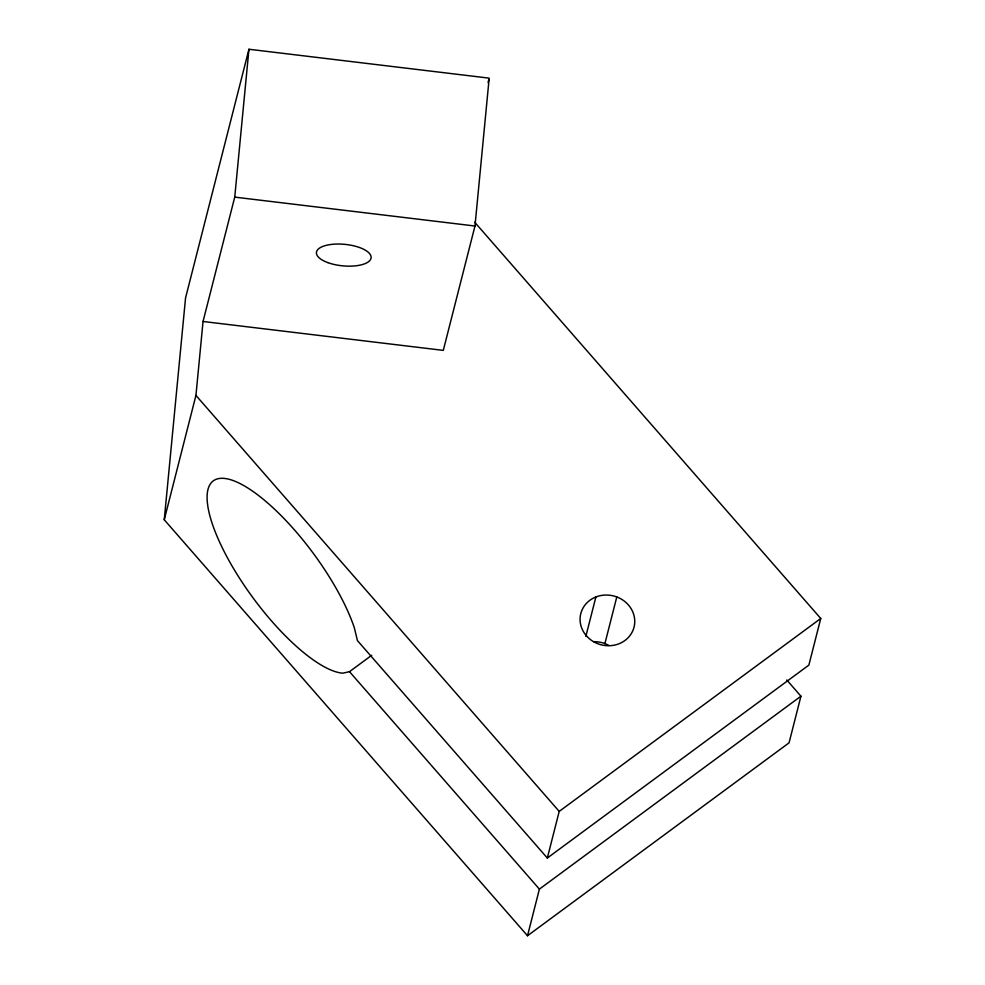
<?xml version="1.0" encoding="UTF-8"?>
<svg xmlns="http://www.w3.org/2000/svg" width="985" height="985" viewBox="0 0 985 985"><rect width="100%" height="100%" fill="white"/><g stroke="black" fill="none" stroke-linecap="round" stroke-linejoin="round"><path stroke-width="1.48" d="M164.249 519.772L185.549 297.962L248.946 49.25L489.176 78.147L474.979 226.021L443.287 350.377L203.045 321.479L195.941 395.416L164.249 519.772L527.517 935.75L789.059 742.838L800.94 696.198L786.806 680.007M203.045 321.479L234.738 197.123L248.946 49.25M488.055 82.592L488.806 79.625M585.866 636.322L595.888 596.984M527.517 935.75L539.398 889.123L800.94 696.198M371.714 655.284L349.503 671.671L342.768 673.186A117.941 37.455 53.6 0 1 226.008 555.097A117.941 37.455 53.6 0 1 243.738 485.556A117.941 37.455 53.6 0 1 354.341 627.802L357.432 640.582L547.328 858.034L559.209 811.394L820.751 618.481L474.684 222.204M604.913 643.587L616.795 596.959M820.751 618.481L808.87 665.109L547.328 858.034M234.738 197.123L474.979 226.021M195.941 395.416L559.209 811.394M349.503 671.671L539.398 889.123M593.647 641.678A27.469 25.204 14.3 0 1 608.816 645.397M586.457 635.854A27.469 25.204 14.3 0 0 633.096 630.055A27.469 25.204 14.3 0 0 602.697 595.26A27.469 25.204 14.3 0 0 586.457 635.854M327.82 262.613A27.469 10.798 5.5 0 0 371 258.365A27.469 10.798 5.5 0 0 332.487 244.305A27.469 10.798 5.5 0 0 327.82 262.613"/></g></svg>
